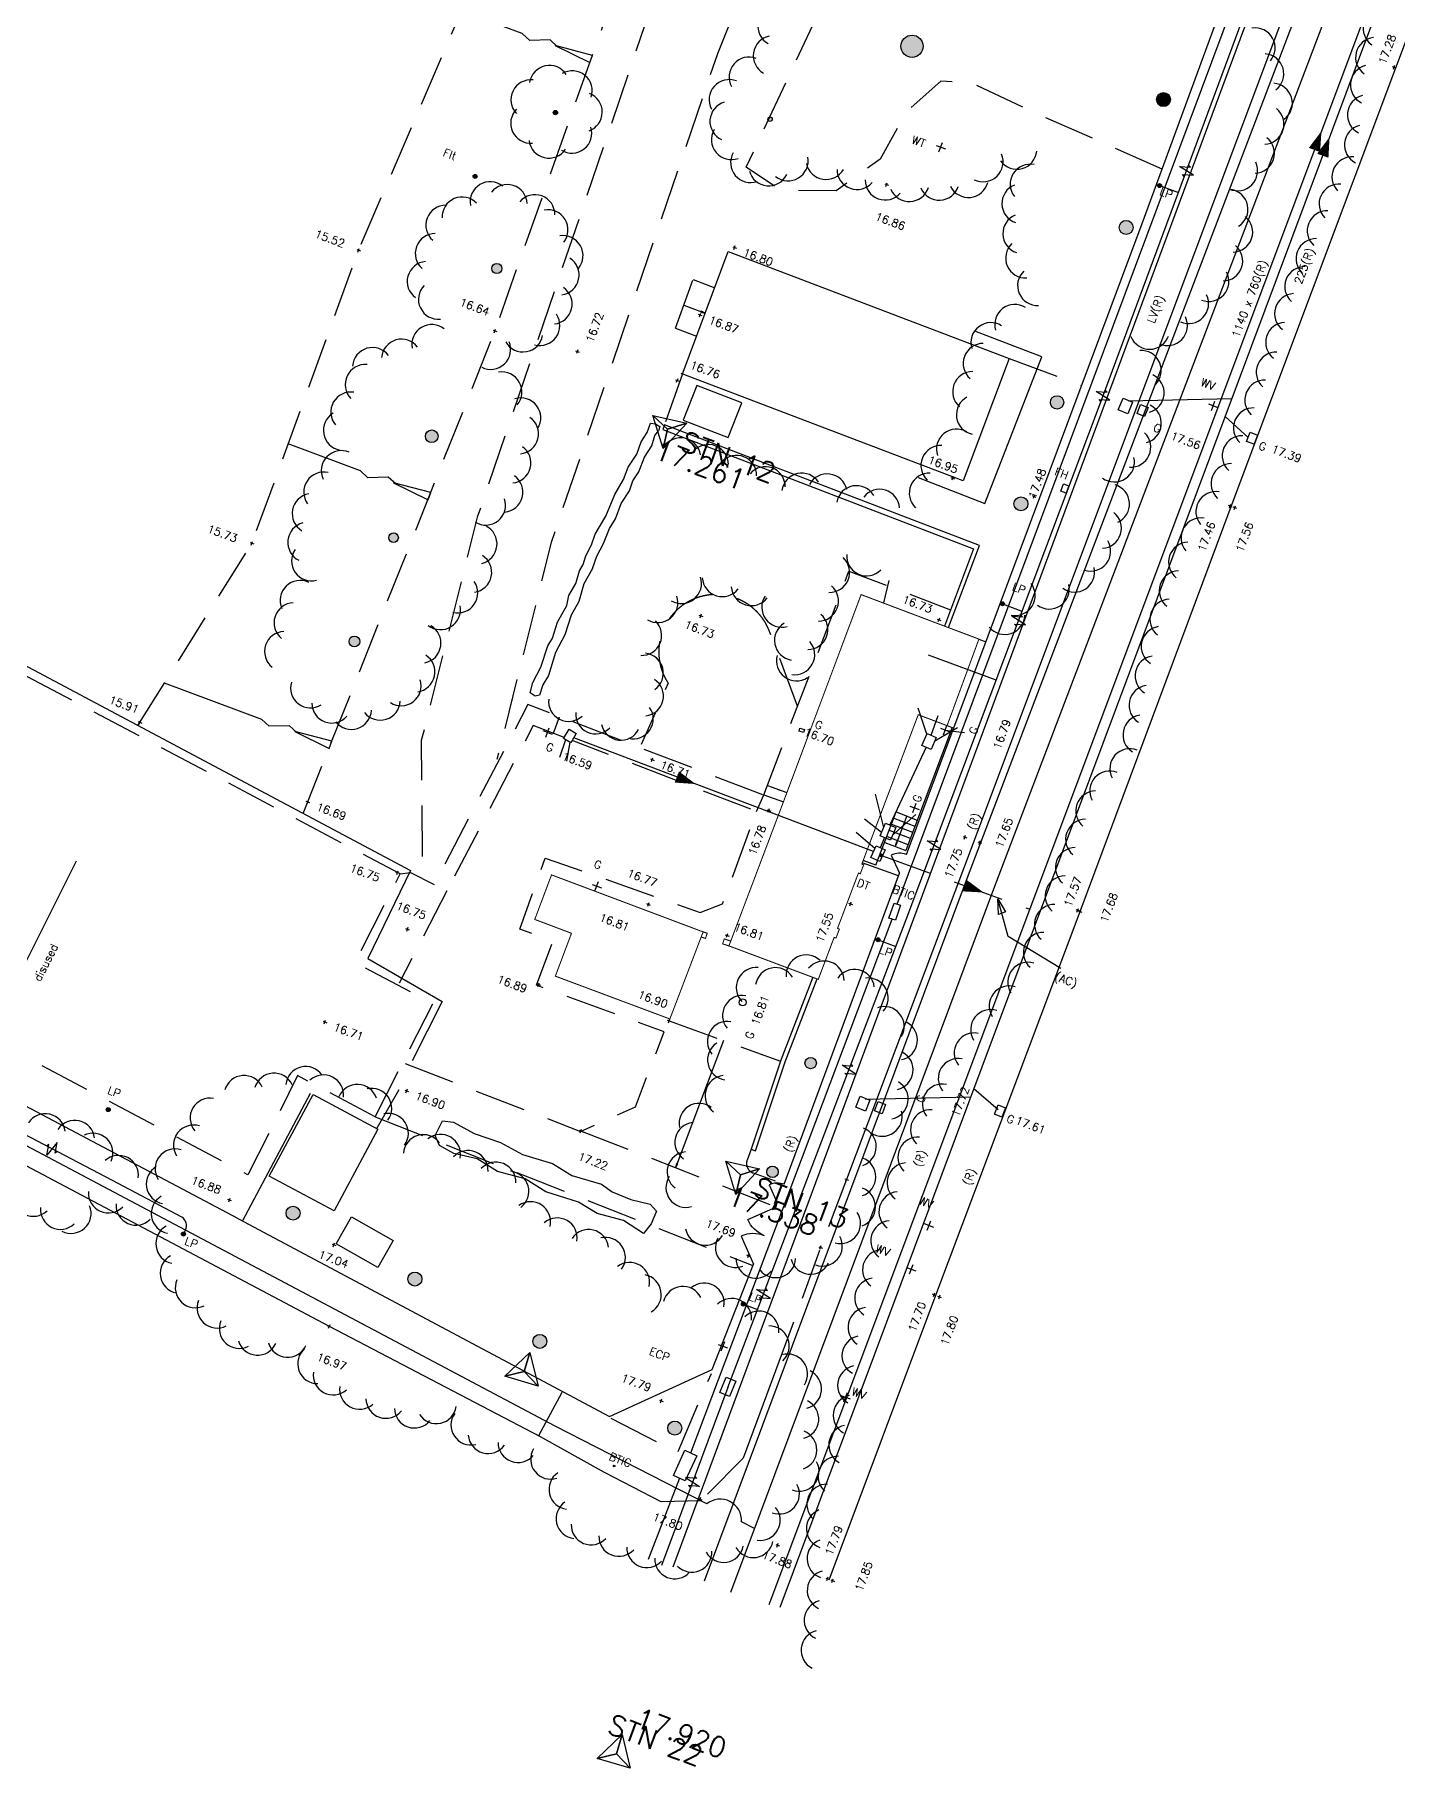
# Model space of a CAD drawing. Header units: millimetres. Extents: x 521005098 to 522149999836, y 174611071 to 175300000107.
# Drawn here: x 521419283 to 521487406, y 174611071 to 174697745 of the extents above; entities that cross this region are included whole.
import ezdxf

# ---------------------------------------------------------------- set-up
doc = ezdxf.new("R2010")
doc.units = ezdxf.units.MM
doc.header["$LTSCALE"] = 200
doc.linetypes.add('survey-A$0$DASHED', pattern=[19.05, 12.7, -6.35])
for name, color, linetype in [('0-35TEXT', 3, 'Continuous'), ('survey-A$0$BOUNDARY', 8, 'Continuous'), ('survey-A$0$BT', 8, 'Continuous'), ('survey-A$0$BUILDING', 8, 'Continuous'), ('survey-A$0$CATV', 8, 'Continuous'), ('survey-A$0$CONTROL', 8, 'Continuous'), ('survey-A$0$DETAIL', 8, 'Continuous'), ('survey-A$0$ELEC', 8, 'Continuous'), ('survey-A$0$FOUL', 8, 'Continuous'), ('survey-A$0$GAS', 8, 'Continuous'), ('survey-A$0$LEVEL', 8, 'Continuous'), ('survey-A$0$ROAD', 8, 'Continuous'), ('survey-A$0$SERVICE', 8, 'Continuous'), ('survey-A$0$STAIRS', 8, 'Continuous'), ('survey-A$0$STORM', 8, 'Continuous'), ('survey-A$0$TEXT_SERVICE', 8, 'Continuous'), ('survey-A$0$VEGETATION', 8, 'Continuous')]:
    doc.layers.add(name, color=color, linetype=linetype)
doc.styles.add('survey-A$0$ROMANS', font='Romans.shx')

# ---------------------------------------------------------------- blocks, each defined once
blk = doc.blocks.new('survey-A')
at = {"layer": 'survey-A$0$SERVICE', "linetype": 'Continuous'}
h = blk.add_hatch(color=256, dxfattribs=at)
edge = h.paths.add_edge_path()
edge.add_arc((521441303, 174690658), 100, -20.42304, 339.57696)
h = blk.add_hatch(color=256, dxfattribs=at)
edge = h.paths.add_edge_path()
edge.add_arc((521475518, 174690201), 100, -20.42304, 339.57696)
h = blk.add_hatch(color=256, dxfattribs=at)
edge = h.paths.add_edge_path()
edge.add_arc((521467666, 174669291), 100, -20.42304, 339.57696)
h = blk.add_hatch(color=256, dxfattribs=at)
edge = h.paths.add_edge_path()
edge.add_arc((521461449, 174652493), 100, -20.42304, 339.57696)
h = blk.add_hatch(color=256, dxfattribs=at)
edge = h.paths.add_edge_path()
edge.add_arc((521422959, 174644004), 100, -20.42304, 339.57696)
h = blk.add_hatch(color=256, dxfattribs=at)
edge = h.paths.add_edge_path()
edge.add_arc((521426722, 174637782), 100, -20.42304, 339.57696)
h = blk.add_hatch(color=256, dxfattribs=at)
edge = h.paths.add_edge_path()
edge.add_arc((521454714, 174634284), 100, -20.42304, 339.57696)
h = blk.add_hatch(color=256, dxfattribs=at)
edge = h.paths.add_edge_path()
edge.add_arc((521448251, 174626188), 40, -20.42304, 339.57696)
at = {"layer": 'survey-A$0$VEGETATION', "linetype": 'Continuous'}
h = blk.add_hatch(color=256, dxfattribs=at)
edge = h.paths.add_edge_path()
edge.add_arc((521457340, 174703756), 111, -20.42304, 339.57696)
edge = h.paths.add_edge_path()
edge.add_arc((521456047, 174693519), 111, -20.42304, 339.57696)
edge = h.paths.add_edge_path()
edge.add_arc((521473849, 174688109), 350, -20.42304, 339.57696)
h = blk.add_hatch(color=256, dxfattribs=at)
edge = h.paths.add_edge_path()
edge.add_arc((521463146, 174697166), 557, -20.42304, 339.57696)
h = blk.add_hatch(color=256, dxfattribs=at)
edge = h.paths.add_edge_path()
edge.add_arc((521475716, 174694501), 350, -20.42304, 339.57696)
h = blk.add_hatch(color=256, dxfattribs=at)
edge = h.paths.add_edge_path()
edge.add_arc((521445315, 174693849), 111, -20.42304, 339.57696)
h = blk.add_hatch(color=256, dxfattribs=at)
edge = h.paths.add_edge_path()
edge.add_arc((521435269, 174667409), 271, -20.42304, 339.57696)
edge = h.paths.add_edge_path()
edge.add_arc((521437225, 174672596), 239, -20.42304, 339.57696)
edge = h.paths.add_edge_path()
edge.add_arc((521439133, 174677671), 318, -20.42304, 339.57696)
edge = h.paths.add_edge_path()
edge.add_arc((521442387, 174686054), 255, -20.42304, 339.57696)
h = blk.add_hatch(color=256, dxfattribs=at)
edge = h.paths.add_edge_path()
edge.add_arc((521470395, 174679362), 334, -20.42304, 339.57696)
edge = h.paths.add_edge_path()
edge.add_arc((521468592, 174674288), 350, -20.42304, 339.57696)
h = blk.add_hatch(color=256, dxfattribs=at)
edge = h.paths.add_edge_path()
edge.add_arc((521458077, 174646331), 286, -20.42304, 339.57696)
edge = h.paths.add_edge_path()
edge.add_arc((521456168, 174640891), 286, -20.42304, 339.57696)
h = blk.add_hatch(color=256, dxfattribs=at)
edge = h.paths.add_edge_path()
edge.add_arc((521432200, 174638824), 350, -20.42304, 339.57696)
edge = h.paths.add_edge_path()
edge.add_arc((521438291, 174635533), 350, -20.42304, 339.57696)
edge = h.paths.add_edge_path()
edge.add_arc((521451282, 174628081), 350, -20.42304, 339.57696)
edge = h.paths.add_edge_path()
edge.add_arc((521444536, 174632418), 350, -20.42304, 339.57696)
at = {"layer": 'survey-A$0$BOUNDARY', "linetype": 'Continuous'}
for p, q in [((521474650, 174688309), (521482226, 174708969)), ((521462865, 174656757), (521474650, 174688309)), ((521429466, 174638549), (521387988, 174660506)), ((521456755, 174640268), (521462518, 174655819)), ((521433061, 174644807), (521429670, 174638441)), ((521437481, 174644999), (521436394, 174643082)), ((521456330, 174639121), (521456410, 174639337))]:
    blk.add_line(p, q, dxfattribs=at)
at = {"layer": 'survey-A$0$BOUNDARY', "linetype": 'Continuous', "flags": 128}
for points in [[(521463448, 174675613), (521466784, 174674298), (521469636, 174681643), (521466286, 174682924)], [(521414046, 174668744), (521438079, 174655951), (521435938, 174651564), (521439661, 174649406), (521438155, 174646436)], [(521429466, 174638549), (521448016, 174628653), (521453146, 174631003), (521455214, 174636276)]]:
    blk.add_lwpolyline(points, dxfattribs=at)
for points in [[(521462865, 174656757, 0.198912), (521462100, 174656728), (521462518, 174655819)], [(521456755, 174640268, 0.198912), (521455995, 174640239), (521456410, 174639337)], [(521455772, 174637699, -0.198912), (521454929, 174638510), (521456330, 174639121)], [(521455772, 174637699, 0.198912), (521454603, 174637676), (521455214, 174636276)]]:
    blk.add_lwpolyline(points, format="xyb", dxfattribs=at)
at = {"layer": 'survey-A$0$BT', "linetype": 'Continuous', "flags": 128}
for points in [[(521462409, 174654273), (521504176, 174766131)], [(521452087, 174626836), (521462151, 174653526)], [(521451513, 174625581), (521449951, 174621504)]]:
    blk.add_lwpolyline(points, dxfattribs=at)
at = {"layer": 'survey-A$0$BUILDING', "linetype": 'Continuous', "const_width": 50, "flags": 128}
for points in [[(521459419, 174653062), (521460465, 174655831), (521460559, 174655796), (521460728, 174656245), (521460635, 174656280), (521463455, 174663745), (521464898, 174663200), (521466489, 174667528), (521464764, 174668177), (521460599, 174669751), (521456715, 174659388), (521453991, 174652188), (521458457, 174650514), (521459250, 174652613), (521459343, 174652578), (521459513, 174653027), (521459419, 174653062)], [(521452701, 174652888), (521445122, 174655739), (521444284, 174653511), (521446120, 174652820), (521445314, 174650676), (521451039, 174648535), (521452701, 174652888)], [(521452701, 174652888), (521452904, 174652821), (521452821, 174652563), (521452603, 174652633)], [(521453991, 174652188), (521453675, 174652290), (521453756, 174652537), (521454082, 174652428)]]:
    blk.add_lwpolyline(points, dxfattribs=at)
at = {"layer": 'survey-A$0$CATV', "linetype": 'Continuous', "flags": 128}
blk.add_lwpolyline([(521492829, 174733329), (521451183, 174621134)], dxfattribs=at)
at = {"layer": 'survey-A$0$CONTROL', "linetype": 'Continuous'}
for p, q in [((521450194, 174678706), (521450927, 174678026)), ((521450705, 174677051), (521450194, 174678706)), ((521450194, 174678706), (521451883, 174678321)), ((521450927, 174678026), (521450194, 174678706)), ((521451883, 174678321), (521450705, 174677051)), ((521450927, 174678026), (521450705, 174677051)), ((521450705, 174677051), (521450927, 174678026)), ((521451883, 174678321), (521450927, 174678026)), ((521450927, 174678026), (521451883, 174678321)), ((521453833, 174641420), (521455522, 174641035)), ((521453833, 174641420), (521454566, 174640740)), ((521454344, 174639765), (521453833, 174641420)), ((521454566, 174640740), (521453833, 174641420)), ((521455522, 174641035), (521454344, 174639765)), ((521454566, 174640740), (521454344, 174639765)), ((521454344, 174639765), (521454566, 174640740)), ((521455522, 174641035), (521454566, 174640740)), ((521454566, 174640740), (521455522, 174641035)), ((521442785, 174630673), (521444040, 174631866)), ((521443757, 174630907), (521444040, 174631866)), ((521444040, 174631866), (521443757, 174630907)), ((521444040, 174631866), (521444446, 174630183)), ((521442785, 174630673), (521443757, 174630907)), ((521443757, 174630907), (521442785, 174630673)), ((521444446, 174630183), (521443757, 174630907)), ((521443757, 174630907), (521444446, 174630183)), ((521444446, 174630183), (521442785, 174630673)), ((521447398, 174611561), (521448653, 174612754)), ((521448370, 174611795), (521448653, 174612754)), ((521448653, 174612754), (521448370, 174611795)), ((521448653, 174612754), (521449060, 174611071)), ((521447398, 174611561), (521448370, 174611795)), ((521448370, 174611795), (521447398, 174611561)), ((521449060, 174611071), (521448370, 174611795)), ((521448370, 174611795), (521449060, 174611071)), ((521449060, 174611071), (521447398, 174611561))]:
    blk.add_line(p, q, dxfattribs=at)
at = {"layer": 'survey-A$0$DETAIL', "linetype": 'survey-A$0$DASHED'}
for p, q in [((521451317, 174683076), (521452195, 174685499)), ((521467997, 174681562), (521471624, 174680207)), ((521451669, 174680785), (521450775, 174678242)), ((521445213, 174662821), (521445529, 174663642)), ((521455371, 174658912), (521455741, 174659738)), ((521451004, 174648442), (521456576, 174646421)), ((521436303, 174643642), (521455189, 174636212)), ((521456054, 174639247), (521446593, 174642933)), ((521445642, 174629852), (521444475, 174627690))]:
    blk.add_line(p, q, dxfattribs=at)
at = {"layer": 'survey-A$0$DETAIL', "linetype": 'Continuous'}
for p, q in [((521452195, 174685499), (521453278, 174685094)), ((521451317, 174683076), (521452377, 174682680)), ((521466489, 174667528), (521466839, 174667397)), ((521455741, 174659738), (521456715, 174659388)), ((521455923, 174660215), (521456889, 174659853)), ((521461343, 174656225), (521462359, 174658883)), ((521462473, 174655698), (521460660, 174656339)), ((521461343, 174656225), (521460700, 174656452))]:
    blk.add_line(p, q, dxfattribs=at)
at = {"layer": 'survey-A$0$DETAIL', "linetype": 'survey-A$0$DASHED', "flags": 128}
for points in [[(521424446, 174663208), (521430145, 174672316), (521435476, 174686966), (521443549, 174705729), (521451829, 174726762), (521460689, 174748797), (521438147, 174761067), (521433951, 174762681), (521424158, 174768060), (521423467, 174772557)], [(521474824, 174747189), (521463779, 174722594), (521453413, 174696781), (521445106, 174672362), (521442396, 174661510)], [(521475646, 174691023), (521469656, 174693676), (521466080, 174695347), (521464579, 174695414), (521462892, 174693926), (521461550, 174691529), (521459349, 174689943), (521456561, 174689960), (521454859, 174691120), (521460317, 174702775), (521465811, 174723126), (521472597, 174738824), (521473348, 174741183), (521474209, 174744546), (521474824, 174747189)], [(521432704, 174658812), (521442293, 174682932), (521449667, 174703779), (521457160, 174725048), (521464718, 174744672)], [(521460160, 174724047), (521449794, 174698234), (521441413, 174673618), (521438612, 174662455), (521438670, 174655554)], [(521455741, 174659738), (521459989, 174670931), (521465073, 174668995)], [(521436303, 174643642), (521439188, 174649305), (521435304, 174651350), (521437549, 174655791), (521409991, 174670370)], [(521455687, 174659734), (521443936, 174664255), (521439262, 174655255)], [(521445755, 174662612), (521444204, 174663209), (521439893, 174654936)], [(521437808, 174646303), (521446572, 174642911), (521449316, 174644144), (521450752, 174647895), (521444373, 174650219), (521445194, 174652402), (521443535, 174653032), (521444807, 174656578), (521452557, 174653861), (521453675, 174654291), (521455371, 174658912), (521446152, 174662459)], [(521436303, 174643642), (521432429, 174645701), (521429948, 174640737), (521402307, 174655406)], [(521437549, 174655791), (521438078, 174655852), (521439262, 174655255)], [(521439893, 174654936), (521437513, 174650333)], [(521448082, 174628569), (521451435, 174626861), (521453112, 174630817)]]:
    blk.add_lwpolyline(points, dxfattribs=at)
at = {"layer": 'survey-A$0$DETAIL', "flags": 128}
for points in [[(521445449, 174697129), (521445420, 174697140), (521445046, 174697483), (521444032, 174697453), (521443659, 174697796), (521440621, 174698926)], [(521451734, 174684225), (521452803, 174683822)], [(521452590, 174683881), (521452595, 174683870)], [(521452595, 174683894), (521452607, 174683867)], [(521452600, 174683907), (521452620, 174683864)], [(521452605, 174683921), (521452632, 174683862)], [(521452614, 174683925), (521452644, 174683859)], [(521452629, 174683917), (521452656, 174683856)], [(521452643, 174683909), (521452669, 174683853)], [(521452658, 174683901), (521452681, 174683850)], [(521452672, 174683893), (521452693, 174683848)], [(521452687, 174683885), (521452705, 174683845)], [(521452701, 174683877), (521452718, 174683842)], [(521452716, 174683870), (521452730, 174683839)], [(521452731, 174683862), (521452742, 174683836)], [(521452745, 174683854), (521452754, 174683834)], [(521452760, 174683846), (521452767, 174683831)], [(521452774, 174683838), (521452779, 174683828)], [(521437363, 174675271), (521437334, 174675282), (521436960, 174675625), (521435947, 174675594), (521435573, 174675937), (521431953, 174677285)], [(521432422, 174662842), (521432393, 174662853), (521432019, 174663196), (521431006, 174663166), (521430632, 174663508), (521425767, 174665319)], [(521453722, 174647456), (521451324, 174641090)], [(521451363, 174641163), (521451338, 174641151)], [(521451371, 174641177), (521451341, 174641163)], [(521451379, 174641192), (521451343, 174641176)], [(521451387, 174641206), (521451346, 174641188)], [(521451395, 174641221), (521451349, 174641200)], [(521451403, 174641235), (521451352, 174641212)], [(521451410, 174641250), (521451355, 174641225)], [(521451418, 174641264), (521451357, 174641237)], [(521451426, 174641279), (521451360, 174641249)], [(521451422, 174641288), (521451363, 174641261)], [(521451409, 174641293), (521451366, 174641274)], [(521451396, 174641298), (521451369, 174641286)], [(521451382, 174641303), (521451371, 174641298)], [(521451340, 174641119), (521451329, 174641114)], [(521451347, 174641134), (521451332, 174641127)], [(521451355, 174641148), (521451335, 174641139)]]:
    blk.add_lwpolyline(points, dxfattribs=at)
for points in [[(521445310, 174697197), (521447033, 174696352), (521447167, 174696710)], [(521452803, 174683822), (521452608, 174683928), (521452587, 174683872)], [(521437224, 174675339), (521438948, 174674494), (521439081, 174674852)], [(521432284, 174662910), (521434007, 174662065), (521434140, 174662423)], [(521451324, 174641090), (521451429, 174641285), (521451373, 174641306)]]:
    blk.add_lwpolyline(points, close=True, dxfattribs=at)
at = {"layer": 'survey-A$0$DETAIL', "linetype": 'Continuous', "flags": 128}
for points in [[(521451649, 174680731), (521453958, 174686913), (521467997, 174681562), (521465708, 174675433), (521451611, 174680807)], [(521464970, 174668100), (521466518, 174672200), (521450775, 174678242), (521450681, 174678000), (521466221, 174672035), (521464764, 174668177)], [(521464898, 174663200), (521465151, 174663105), (521462830, 174656957)], [(521458181, 174650617), (521456591, 174646472), (521455095, 174642023), (521455313, 174641950), (521456809, 174646399), (521458396, 174650536)]]:
    blk.add_lwpolyline(points, dxfattribs=at)
for points in [[(521452381, 174680213), (521451707, 174678478), (521453956, 174677604), (521454630, 174679340)], [(521431013, 174640680), (521433203, 174644759), (521436446, 174643018), (521434256, 174638939)], [(521435118, 174638640), (521437206, 174637456), (521436447, 174636117), (521434359, 174637300)]]:
    blk.add_lwpolyline(points, close=True, dxfattribs=at)
at = {"layer": 'survey-A$0$DETAIL', "linetype": 'survey-A$0$DASHED', "flags": 128}
for points in [[(521457427, 174664178), (521456022, 174667904, 1.117348), (521450956, 174665318), (521449605, 174662255)], [(521455095, 174642023), (521454898, 174641478, 0.413887), (521455197, 174640838), (521456603, 174640328)]]:
    blk.add_lwpolyline(points, format="xyb", dxfattribs=at)
at = {"layer": 'survey-A$0$ELEC'}
for p, q in [((521477208, 174690718), (521476519, 174691155)), ((521476519, 174691155), (521477062, 174691117)), ((521476665, 174690756), (521477208, 174690718)), ((521476756, 174690657), (521476665, 174690756)), ((521477062, 174691117), (521476972, 174691217)), ((521473038, 174679464), (521472351, 174679905)), ((521472351, 174679905), (521472894, 174679864)), ((521472495, 174679505), (521473038, 174679464)), ((521472585, 174679405), (521472495, 174679505)), ((521472894, 174679864), (521472804, 174679964)), ((521468813, 174668232), (521468126, 174668673)), ((521468126, 174668673), (521468669, 174668632)), ((521468270, 174668273), (521468813, 174668232)), ((521468360, 174668173), (521468270, 174668273)), ((521468669, 174668632), (521468579, 174668732)), ((521464587, 174657001), (521463901, 174657442)), ((521463901, 174657442), (521464443, 174657401)), ((521464045, 174657041), (521464587, 174657001)), ((521464135, 174656942), (521464045, 174657041)), ((521464443, 174657401), (521464354, 174657501)), ((521460332, 174645779), (521459647, 174646223)), ((521459647, 174646223), (521460189, 174646180)), ((521459789, 174645822), (521460332, 174645779)), ((521459879, 174645722), (521459789, 174645822)), ((521460189, 174646180), (521460100, 174646280)), ((521419996, 174642265), (521419886, 174642188)), ((521420411, 174642359), (521419889, 174641731)), ((521419889, 174641731), (521419996, 174642265)), ((521420304, 174641825), (521420411, 174642359)), ((521420414, 174641902), (521420304, 174641825)), ((521456062, 174634564), (521455377, 174635008)), ((521455377, 174635008), (521455920, 174634965)), ((521455520, 174634607), (521456062, 174634564)), ((521455609, 174634507), (521455520, 174634607)), ((521455920, 174634965), (521455830, 174635065)), ((521451828, 174625605), (521452516, 174625166)), ((521452371, 174625566), (521451828, 174625605)), ((521452280, 174625665), (521452371, 174625566)), ((521451973, 174625205), (521452063, 174625106)), ((521452516, 174625166), (521451973, 174625205))]:
    blk.add_line(p, q, dxfattribs=at)
at = {"layer": 'survey-A$0$ELEC', "linetype": 'Continuous', "flags": 128}
for points in [[(521453938, 174630117), (521462845, 174653514), (521472660, 174679604), (521492455, 174733024), (521508326, 174775119), (521529431, 174832060), (521564628, 174926839)], [(521475518, 174690201), (521476458, 174689852)], [(521467666, 174669291), (521468642, 174668923)], [(521467344, 174665472), (521463969, 174666728)], [(521461449, 174652493), (521462329, 174652158)], [(521454714, 174634284), (521455422, 174634014)], [(521453938, 174630117), (521450623, 174621213)]]:
    blk.add_lwpolyline(points, dxfattribs=at)
for points in [[(521426722, 174637782), (521426818, 174637981, 0.370122), (521426645, 174638628), (521423167, 174640458), (521389278, 174658232, 0.240361), (521388863, 174658237), (521388572, 174657946)], [(521421358, 174656423), (521415830, 174645398, -0.63308), (521414917, 174643577), (521412069, 174637896)]]:
    blk.add_lwpolyline(points, format="xyb", dxfattribs=at)
at = {"layer": 'survey-A$0$FOUL', "linetype": 'Continuous', "flags": 128}
for points in [[(521456001, 174619261), (521503177, 174745085), (521547339, 174864293)], [(521463886, 174662775), (521463444, 174664077)], [(521464100, 174662720), (521464444, 174663705)], [(521464288, 174662444), (521465413, 174663106)], [(521445829, 174662493), (521445513, 174661614)], [(521446030, 174662375), (521445867, 174661429)], [(521461219, 174656905), (521446231, 174662593)], [(521463851, 174662119), (521462036, 174658237)], [(521461728, 174658114), (521461314, 174659777)], [(521461620, 174657861), (521460768, 174658526)], [(521462167, 174657716), (521463343, 174658757)], [(521461292, 174657064), (521460360, 174657858)], [(521461771, 174657600), (521461558, 174657097)], [(521470589, 174651054), (521467948, 174652662), (521467434, 174654545), (521467816, 174653888), (521467473, 174653758), (521467434, 174654545)]]:
    blk.add_lwpolyline(points, dxfattribs=at)
at = {"layer": 'survey-A$0$FOUL', "flags": 128}
for points in [[(521483614, 174692918, 0, 600, 0), (521483263, 174691982, 600, 600, 0)], [(521452324, 174660281, 0, 600, 0), (521451389, 174660635, 600, 600, 0)], [(521466727, 174654857, 0, 600, 0), (521465786, 174655197, 600, 600, 0)]]:
    blk.add_lwpolyline(points, format="xyseb", dxfattribs=at)
at = {"layer": 'survey-A$0$FOUL', "linetype": 'Continuous', "const_width": 100, "flags": 128}
blk.add_lwpolyline([(521461563, 174656728, 1), (521461656, 174656693, 1)], format="xyb", close=True, dxfattribs=at)
at = {"layer": 'survey-A$0$FOUL', "linetype": 'survey-A$0$DASHED', "flags": 128}
blk.add_lwpolyline([(521461669, 174656686), (521469034, 174654023)], dxfattribs=at)
at = {"layer": 'survey-A$0$GAS', "linetype": 'Continuous', "flags": 128}
for points in [[(521452776, 174620443), (521465925, 174655615), (521487845, 174713206), (521515171, 174786610), (521539921, 174853279), (521583152, 174969608), (521602539, 175021131)], [(521454085, 174619874), (521467234, 174655046), (521489153, 174712637), (521516479, 174786041), (521541230, 174852709), (521584460, 174969039), (521603847, 175020561)]]:
    blk.add_lwpolyline(points, dxfattribs=at)
blk.add_lwpolyline([(521455277, 174623064), (521454619, 174623401, 0.652589), (521452883, 174624289), (521445296, 174628169), (521354648, 174676236)], format="xyb", dxfattribs=at)
at = {"layer": 'survey-A$0$LEVEL', "flags": 128}
for points in [[(521487149, 174696156), (521487337, 174696087)], [(521487208, 174696028), (521487278, 174696215)], [(521461780, 174690287), (521461968, 174690217)], [(521461839, 174690158), (521461909, 174690346)], [(521454181, 174687141), (521454368, 174687071)], [(521454240, 174687012), (521454310, 174687200)], [(521435382, 174687001), (521435569, 174686931)], [(521435441, 174686873), (521435510, 174687060)], [(521452456, 174683768), (521452644, 174683698)], [(521452515, 174683640), (521452585, 174683827)], [(521442199, 174682967), (521442387, 174682897)], [(521442258, 174682839), (521442328, 174683026)], [(521446320, 174681942), (521446507, 174681873)], [(521446379, 174681814), (521446449, 174682001)], [(521451317, 174680493), (521451505, 174680423)], [(521451376, 174680364), (521451446, 174680551)], [(521465086, 174675610), (521465274, 174675540)], [(521465145, 174675481), (521465215, 174675669)], [(521469152, 174674698), (521469339, 174674628)], [(521469210, 174674569), (521469280, 174674757)], [(521478951, 174674222), (521479138, 174674152)], [(521479009, 174674093), (521479079, 174674280)], [(521479185, 174674134), (521479372, 174674065)], [(521479244, 174674006), (521479314, 174674193)], [(521430110, 174672223), (521430180, 174672410)], [(521430051, 174672351), (521430238, 174672282)], [(521452492, 174668723), (521452679, 174668653)], [(521452551, 174668595), (521452620, 174668782)], [(521464400, 174668527), (521464588, 174668457)], [(521464459, 174668399), (521464529, 174668586)], [(521424453, 174663402), (521424640, 174663332)], [(521424511, 174663274), (521424581, 174663461)], [(521450065, 174661534), (521450253, 174661465)], [(521450124, 174661406), (521450194, 174661593)], [(521432842, 174659427), (521433029, 174659358)], [(521432901, 174659299), (521432970, 174659486)], [(521456410, 174660032), (521456598, 174659962)], [(521455894, 174658994), (521456081, 174658925)], [(521455953, 174658866), (521456023, 174659053)], [(521465696, 174657661), (521465884, 174657591)], [(521465755, 174657532), (521465825, 174657719)], [(521466438, 174657391), (521466626, 174657321)], [(521466497, 174657263), (521466567, 174657450)], [(521437386, 174655760), (521437456, 174655948)], [(521437327, 174655889), (521437515, 174655819)], [(521449870, 174654300), (521450058, 174654230)], [(521449929, 174654171), (521449999, 174654359)], [(521459974, 174654327), (521460162, 174654257)], [(521460033, 174654198), (521460103, 174654385)], [(521471333, 174654005), (521471521, 174653935)], [(521471392, 174653876), (521471462, 174654064)], [(521471450, 174653939), (521471638, 174653869)], [(521471509, 174653810), (521471579, 174653998)], [(521437823, 174653060), (521438011, 174652990)], [(521437882, 174652931), (521437952, 174653119)], [(521453808, 174652746), (521453996, 174652676)], [(521453867, 174652617), (521453937, 174652805)], [(521444382, 174650290), (521444569, 174650220)], [(521444440, 174650162), (521444510, 174650349)], [(521433702, 174648417), (521433889, 174648348)], [(521433761, 174648289), (521433830, 174648476)], [(521450910, 174648477), (521451097, 174648407)], [(521450969, 174648348), (521451038, 174648536)], [(521437787, 174644977), (521437974, 174644907)], [(521437845, 174644848), (521437915, 174645036)], [(521446500, 174642968), (521446687, 174642898)], [(521446558, 174642839), (521446628, 174643026)], [(521459782, 174640546), (521459970, 174640476)], [(521459841, 174640418), (521459911, 174640605)], [(521428924, 174639522), (521429112, 174639452)], [(521428983, 174639393), (521429053, 174639580)], [(521434151, 174637276), (521434339, 174637206)], [(521434210, 174637148), (521434280, 174637335)], [(521458479, 174637147), (521458666, 174637077)], [(521458537, 174637018), (521458607, 174637206)], [(521454871, 174636738), (521455058, 174636668)], [(521454930, 174636609), (521455000, 174636797)], [(521464151, 174634786), (521464339, 174634716)], [(521464210, 174634657), (521464280, 174634845)], [(521464420, 174634680), (521464607, 174634610)], [(521464479, 174634551), (521464548, 174634738)], [(521433922, 174633199), (521434109, 174633129)], [(521433980, 174633070), (521434050, 174633258)], [(521450516, 174629478), (521450703, 174629409)], [(521450574, 174629350), (521450644, 174629537)], [(521452457, 174624565), (521452644, 174624495)], [(521452516, 174624436), (521452586, 174624624)], [(521456331, 174622264), (521456518, 174622194)], [(521456390, 174622135), (521456460, 174622323)], [(521458829, 174620583), (521459017, 174620513)], [(521458888, 174620454), (521458958, 174620642)], [(521459078, 174620487), (521459265, 174620417)], [(521459136, 174620358), (521459206, 174620546)]]:
    blk.add_lwpolyline(points, dxfattribs=at)
at = {"layer": 'survey-A$0$ROAD', "linetype": 'Continuous'}
blk.add_line((521457152, 174633199), (521454707, 174626569), dxfattribs=at)
at = {"layer": 'survey-A$0$ROAD', "linetype": 'survey-A$0$DASHED'}
for p, q in [((521454707, 174626569), (521452590, 174624449)), ((521452590, 174624449), (521450604, 174624396))]:
    blk.add_line(p, q, dxfattribs=at)
at = {"layer": 'survey-A$0$ROAD', "linetype": 'Continuous', "flags": 128}
for points in [[(521458998, 174620502), (521464340, 174634734), (521471544, 174653904), (521479106, 174674151), (521487335, 174696089), (521494653, 174715604), (521501833, 174734832), (521509255, 174754796), (521518545, 174779629), (521526408, 174800872), (521534508, 174822705), (521542914, 174845337), (521550827, 174866666), (521557707, 174885238), (521566401, 174908601), (521582455, 174951875), (521598951, 174996298), (521607513, 175019357)], [(521491260, 174724135), (521489195, 174718593), (521481640, 174698490), (521473960, 174678035), (521466259, 174657451), (521459876, 174640511)], [(521450604, 174624396), (521447771, 174625865), (521444566, 174627643), (521434015, 174633164), (521414055, 174643726)]]:
    blk.add_lwpolyline(points, dxfattribs=at)
at = {"layer": 'survey-A$0$ROAD', "linetype": 'survey-A$0$DASHED', "flags": 128}
blk.add_lwpolyline([(521459876, 174640511), (521458572, 174637112), (521457152, 174633199)], dxfattribs=at)
at = {"layer": 'survey-A$0$SERVICE'}
for p, q in [((521464492, 174691889), (521464666, 174692358)), ((521464344, 174692211), (521464813, 174692037)), ((521478115, 174678960), (521478290, 174679429)), ((521477968, 174679282), (521478437, 174679107)), ((521444687, 174662951), (521445156, 174662777)), ((521444835, 174662629), (521445009, 174663098)), ((521464566, 174663068), (521465034, 174662894)), ((521464713, 174662747), (521464887, 174663215)), ((521463030, 174659180), (521463499, 174659006)), ((521463178, 174658859), (521463352, 174659327)), ((521447146, 174655259), (521447614, 174655084)), ((521447293, 174654937), (521447467, 174655406)), ((521463756, 174638304), (521464224, 174638129)), ((521463903, 174637982), (521464077, 174638451)), ((521462874, 174636110), (521463343, 174635935)), ((521463021, 174635788), (521463196, 174636257)), ((521453457, 174632267), (521453926, 174632092)), ((521453604, 174631945), (521453779, 174632414)), ((521459591, 174629715), (521460059, 174629541)), ((521459738, 174629394), (521459912, 174629862))]:
    blk.add_line(p, q, dxfattribs=at)
at = {"layer": 'survey-A$0$SERVICE', "linetype": 'Continuous', "flags": 128}
for points in [[(521473692, 174679570), (521474172, 174679370), (521473930, 174678788), (521473450, 174678988)], [(521474764, 174678656), (521474392, 174678803), (521474572, 174679259), (521474944, 174679112)], [(521480243, 174677268), (521479870, 174677414), (521480050, 174677870), (521480422, 174677724)], [(521470720, 174675282), (521470981, 174675182), (521470845, 174674827), (521470583, 174674928)], [(521445722, 174662556), (521445996, 174663021), (521446358, 174662808), (521446084, 174662343)], [(521457725, 174662860), (521457495, 174662927), (521457537, 174663071), (521457767, 174663004)], [(521463642, 174662210), (521463900, 174662806), (521464359, 174662608), (521464100, 174662011)], [(521461549, 174657695), (521461821, 174658329), (521462336, 174658108), (521462063, 174657474)], [(521461084, 174656611), (521461351, 174657193), (521461805, 174656984), (521461539, 174656402)], [(521461991, 174653582), (521462248, 174654328), (521462569, 174654218), (521462312, 174653471)], [(521460545, 174644671), (521461029, 174644479), (521460812, 174643931), (521460328, 174644122)], [(521461646, 174643799), (521461274, 174643945), (521461453, 174644401), (521461826, 174644255)], [(521467640, 174643631), (521467267, 174643778), (521467447, 174644234), (521467819, 174644087)], [(521453540, 174629862), (521453847, 174630623), (521454329, 174630428), (521454022, 174629668)], [(521451218, 174625716), (521451792, 174626971), (521452383, 174626701), (521451809, 174625446)]]:
    blk.add_lwpolyline(points, close=True, dxfattribs=at)
at = {"layer": 'survey-A$0$SERVICE', "linetype": 'Continuous'}
for centre, radius in [((521441303, 174690658), 100), ((521475518, 174690201), 100), ((521467666, 174669291), 100), ((521461449, 174652493), 100), ((521454674, 174649366), 175), ((521422959, 174644004), 100), ((521426722, 174637782), 100), ((521454714, 174634284), 100), ((521448251, 174626188), 40)]:
    blk.add_circle(centre, radius, dxfattribs=at)
at = {"layer": 'survey-A$0$STAIRS', "linetype": 'Continuous'}
for p, q in [((521462243, 174658578), (521463290, 174658178)), ((521462359, 174658883), (521463406, 174658482)), ((521461894, 174657665), (521462940, 174657264)), ((521462010, 174657969), (521463057, 174657569)), ((521462126, 174658274), (521463173, 174657873)), ((521461777, 174657360), (521462830, 174656957))]:
    blk.add_line(p, q, dxfattribs=at)
at = {"layer": 'survey-A$0$STAIRS', "flags": 128}
for points in [[(521462878, 174658684), (521462304, 174657159)], [(521462320, 174657188), (521462309, 174657183)], [(521462327, 174657202), (521462312, 174657195)], [(521462335, 174657217), (521462315, 174657208)], [(521462343, 174657231), (521462318, 174657220)], [(521462351, 174657246), (521462321, 174657232)], [(521462359, 174657261), (521462323, 174657244)], [(521462367, 174657275), (521462326, 174657257)], [(521462375, 174657290), (521462329, 174657269)], [(521462383, 174657304), (521462332, 174657281)], [(521462390, 174657319), (521462335, 174657293)], [(521462398, 174657333), (521462337, 174657306)], [(521462406, 174657348), (521462340, 174657318)], [(521462402, 174657357), (521462343, 174657330)], [(521462389, 174657362), (521462346, 174657342)], [(521462376, 174657367), (521462349, 174657355)], [(521462362, 174657372), (521462351, 174657367)]]:
    blk.add_lwpolyline(points, dxfattribs=at)
blk.add_lwpolyline([(521462304, 174657159), (521462409, 174657354), (521462353, 174657375)], close=True, dxfattribs=at)
at = {"layer": 'survey-A$0$STORM', "linetype": 'Continuous', "flags": 128}
for points in [[(521509746, 174761458), (521456540, 174619114)], [(521473946, 174679439), (521479135, 174679563)], [(521479947, 174677609), (521478798, 174678663)], [(521460797, 174644523), (521466084, 174644650)], [(521467447, 174643995), (521466229, 174645037)]]:
    blk.add_lwpolyline(points, dxfattribs=at)
at = {"layer": 'survey-A$0$STORM', "flags": 128}
blk.add_lwpolyline([(521484020, 174692633, 0, 600, 0), (521483680, 174691693, 600, 600, 0)], format="xyseb", dxfattribs=at)
at = {"layer": 'survey-A$0$TEXT_SERVICE', "linetype": 'Continuous'}
blk.add_line((521464800, 174662981), (521465767, 174662856), dxfattribs=at)
at = {"layer": 'survey-A$0$VEGETATION', "linetype": 'Continuous'}
blk.add_line((521461987, 174670461), (521461714, 174669332), dxfattribs=at)
at = {"layer": 'survey-A$0$VEGETATION', "linetype": 'Continuous', "flags": 128}
for points in [[(521447163, 174671049), (521446744, 174670286), (521446494, 174669399), (521446108, 174668716), (521445790, 174667745), (521445323, 174666865), (521444975, 174665714), (521444680, 174665235), (521444527, 174664728), (521444300, 174664667), (521444052, 174664847), (521444194, 174665365), (521444587, 174666126), (521444934, 174667196), (521445175, 174667567), (521445429, 174668369), (521445882, 174669210), (521445994, 174669709), (521446332, 174670300), (521446525, 174670938), (521446706, 174671257), (521446831, 174671694), (521447124, 174672245), (521447299, 174672780), (521447835, 174673680), (521448293, 174674760), (521448728, 174675502), (521448960, 174676126), (521449381, 174676767), (521449603, 174677381), (521449896, 174677863), (521450074, 174678324), (521450321, 174678295), (521450540, 174678157), (521450476, 174677936)], [(521447163, 174671049), (521447390, 174671675), (521447719, 174672306), (521448017, 174673056), (521448314, 174673533), (521448600, 174674300), (521449013, 174674938), (521449185, 174675433), (521449486, 174675885), (521449773, 174676621), (521450143, 174677193), (521450291, 174677709), (521450476, 174677936)], [(521449083, 174639512), (521450060, 174639281), (521450378, 174638930), (521450104, 174638285), (521449714, 174637817), (521448722, 174638452), (521447396, 174638813), (521446475, 174639371), (521444844, 174639896), (521443808, 174640547), (521442418, 174640915), (521441406, 174641541), (521440244, 174641808), (521439514, 174642212), (521439300, 174642707), (521439675, 174643446), (521440214, 174643378), (521441262, 174642805), (521442576, 174642366), (521443678, 174641757), (521445168, 174641301), (521446142, 174640707), (521447623, 174640271), (521448161, 174639888), (521449083, 174639512)]]:
    blk.add_lwpolyline(points, dxfattribs=at)
at = {"layer": 'survey-A$0$VEGETATION', "linetype": 'Continuous'}
for centre, radius in [((521463146, 174697166), 557), ((521475716, 174694501), 350), ((521445315, 174693849), 111), ((521456047, 174693519), 111), ((521473849, 174688109), 350), ((521442387, 174686054), 255), ((521470395, 174679362), 334), ((521439133, 174677671), 318), ((521468592, 174674288), 350), ((521437225, 174672596), 239), ((521435269, 174667409), 271), ((521458077, 174646331), 286), ((521456168, 174640891), 286), ((521432200, 174638824), 350), ((521438291, 174635533), 350), ((521444536, 174632418), 350), ((521451282, 174628081), 350)]:
    blk.add_circle(centre, radius, dxfattribs=at)
for centre, start, end in [((521456439, 174698173), 101.58157, 240.8533), ((521486695, 174698063), 95.87746, 235.14919), ((521456210, 174696690), 101.58157, 240.8533), ((521480298, 174697081), 319.9713, 99.24303), ((521486319, 174696607), 95.87746, 235.14919), ((521480731, 174695786), 306.59185, 85.86358), ((521445019, 174695209), 32.62577, 171.8975), ((521446160, 174694936), 341.1972, 120.46893), ((521454996, 174695625), 69.00503, 208.27676), ((521486062, 174695234), 104.64696, 243.91869), ((521444093, 174694487), 84.05434, 223.32607), ((521454004, 174694499), 69.00503, 208.27676), ((521481158, 174694318), 306.59185, 85.86358), ((521446658, 174693874), 289.76863, 69.04036), ((521454041, 174693409), 106.26432, 245.53605), ((521480740, 174693266), 272.06347, 51.3352), ((521485912, 174693738), 104.64696, 243.91869), ((521444081, 174693314), 135.48291, 274.75464), ((521485762, 174692241), 104.64696, 243.91869), ((521444991, 174692572), 186.91148, 326.18321), ((521446138, 174692822), 238.34006, 17.61179), ((521454114, 174692500), 150.21115, 289.48288), ((521480260, 174691814), 272.06347, 51.3352), ((521455075, 174691348), 150.21115, 289.48288), ((521456952, 174691439), 231.26439, 10.53612), ((521466698, 174691388), 243.36215, 22.63388), ((521468385, 174692016), 215.67854, 354.95027), ((521485140, 174690637), 84.92494, 224.19667), ((521455980, 174691185), 194.86389, 334.13562), ((521458846, 174691502), 191.24435, 330.51608), ((521460396, 174691002), 179.9411, 319.21283), ((521469052, 174690267), 78.30058, 217.57231), ((521479420, 174690940), 245.89455, 25.16629), ((521442054, 174689390), 50.93315, 190.20488), ((521442905, 174689253), 2.80176, 142.07349), ((521444292, 174688743), 359.9411, 139.21283), ((521461802, 174690479), 179.9411, 319.21283), ((521463009, 174690405), 202.81922, 342.09095), ((521464508, 174690470), 202.81922, 342.09095), ((521465959, 174690607), 206.49225, 345.76398), ((521468638, 174689299), 112.15672, 251.42845), ((521478940, 174689014), 301.96209, 81.23382), ((521484494, 174689279), 84.92494, 224.19667), ((521439838, 174688221), 89.9411, 229.21283), ((521440650, 174688628), 43.37563, 182.64736), ((521444947, 174687988), 321.66785, 100.93958), ((521483903, 174687942), 88.45233, 227.72406), ((521468685, 174687799), 112.15672, 251.42845), ((521479175, 174687877), 271.41081, 50.68253), ((521439310, 174686804), 89.9411, 229.21283), ((521445698, 174686698), 320.15259, 99.42432), ((521468826, 174686579), 133.73956, 273.01129), ((521478678, 174686431), 271.41081, 50.68253), ((521483342, 174686547), 88.45233, 227.72406), ((521438906, 174685404), 94.5178, 233.78952), ((521445501, 174685730), 278.07603, 57.34776), ((521469422, 174685201), 133.73956, 273.01129), ((521477988, 174685410), 248.42784, 27.69957), ((521482780, 174685152), 88.45233, 227.72406), ((521439469, 174684518), 136.23142, 275.50315), ((521445155, 174684277), 276.52701, 55.79874), ((521476971, 174684301), 246.37611, 25.64785), ((521482268, 174683799), 93.24496, 232.51669), ((521444538, 174683206), 254.86392, 34.13565), ((521468280, 174683257), 57.57794, 196.84967), ((521475910, 174683201), 246.37611, 25.64785), ((521439131, 174682251), 51.26434, 190.53607), ((521467085, 174682350), 57.57794, 196.84967), ((521481825, 174682362), 93.24496, 232.51669), ((521436172, 174681104), 36.49752, 175.76925), ((521437624, 174681524), 36.49752, 175.76925), ((521442081, 174682012), 243.36219, 22.63392), ((521443695, 174682884), 210.18242, 349.45415), ((521466699, 174681309), 89.9411, 229.21283), ((521475024, 174683015), 200.78399, 340.05572), ((521474602, 174680957), 314.95849, 94.23022), ((521435806, 174680254), 84.74357, 224.0153), ((521481351, 174680872), 88.17589, 227.44762), ((521442643, 174679882), 320.1526, 99.42433), ((521466176, 174679903), 89.9411, 229.21283), ((521474751, 174679838), 284.96814, 64.23987), ((521480783, 174679480), 88.17589, 227.44762), ((521435086, 174678878), 81.05512, 220.32685), ((521443588, 174678582), 328.6278, 107.89953), ((521466362, 174678748), 118.13415, 257.40588), ((521434714, 174677965), 120.9202, 260.19193), ((521443474, 174677786), 275.85081, 55.12254), ((521474607, 174678316), 284.96814, 64.23987), ((521480215, 174678087), 88.17589, 227.44762), ((521451582, 174676588), 8.5885, 147.86023), ((521465366, 174677024), 58.96205, 198.23378), ((521474077, 174677119), 266.47079, 45.74252), ((521479652, 174676697), 88.47141, 227.74314), ((521434606, 174675949), 66.29893, 205.57066), ((521443088, 174676332), 275.25886, 54.53059), ((521452962, 174676252), 359.9411, 139.21283), ((521454372, 174675712), 358.54475, 137.81648), ((521464589, 174676205), 87.50295, 226.77468), ((521433735, 174674876), 76.79941, 216.07114), ((521455806, 174675144), 359.9411, 139.21283), ((521473264, 174676384), 233.6707, 12.94243), ((521479091, 174675301), 88.47141, 227.74314), ((521442694, 174674873), 275.25886, 54.53059), ((521457634, 174674823), 32.83053, 172.10226), ((521458903, 174674788), 12.65798, 151.92971), ((521460369, 174674198), 30.8896, 170.16133), ((521461526, 174674020), 3.63025, 142.90199), ((521464006, 174674823), 87.50295, 226.77468), ((521473015, 174674276), 294.5778, 73.84953), ((521433157, 174673803), 99.81279, 239.08453), ((521441826, 174674227), 238.96202, 18.23375), ((521478337, 174673899), 80.7733, 220.04503), ((521432935, 174672366), 104.57042, 243.84215), ((521472611, 174673069), 272.73548, 52.00721), ((521477594, 174672591), 80.7733, 220.04503), ((521441398, 174672280), 283.9855, 63.25723), ((521472076, 174671925), 252.00302, 31.27474), ((521476972, 174671377), 92.20297, 231.4747), ((521433123, 174671438), 145.44883, 284.72056), ((521441132, 174670864), 278.07608, 57.34781), ((521459026, 174670863), 268.0924, 47.36413), ((521460875, 174671691), 176.1293, 315.40103), ((521471277, 174670876), 233.89723, 13.16897), ((521476503, 174669948), 92.20297, 231.4747), ((521432550, 174669458), 64.46422, 203.73595), ((521440437, 174669838), 255.51196, 34.78369), ((521451621, 174670307), 239.19038, 18.46211), ((521453658, 174670651), 183.11902, 322.39075), ((521455108, 174670200), 183.11902, 322.39075), ((521458470, 174669427), 269.9411, 49.21283), ((521468299, 174669705), 258.16589, 37.43762), ((521470003, 174670031), 233.89723, 13.16897), ((521432248, 174668342), 92.14504, 231.41677), ((521439570, 174669000), 232.04926, 11.32099), ((521450439, 174669355), 239.19038, 18.46211), ((521456632, 174669124), 146.26705, 285.53878), ((521476035, 174668519), 92.20297, 231.4747), ((521438594, 174667325), 281.25774, 60.52947), ((521449629, 174667711), 267.14671, 46.41844), ((521457270, 174667465), 121.11576, 260.38749), ((521457940, 174668005), 269.9411, 49.21283), ((521467783, 174668758), 219.21348, 358.48521), ((521475599, 174667161), 98.74509, 238.01682), ((521431775, 174666906), 92.14504, 231.41677), ((521457280, 174666746), 261.80612, 41.07785), ((521438295, 174665882), 278.07603, 57.34776), ((521449711, 174665827), 304.83272, 84.10445), ((521457367, 174666439), 164.00485, 303.27658), ((521475296, 174665687), 98.74509, 238.01682), ((521437605, 174665196), 237.45419, 16.72592), ((521449715, 174664679), 276.85647, 56.1282), ((521433077, 174665085), 162.84812, 302.11985), ((521474994, 174664214), 98.74509, 238.01682), ((521434138, 174664330), 179.9411, 319.21283), ((521435119, 174664012), 218.08147, 357.3532), ((521436558, 174664472), 218.08147, 357.3532), ((521445977, 174664414), 173.36308, 312.63481), ((521447329, 174663789), 175.85797, 315.1297), ((521449209, 174663539), 255.89665, 35.16838), ((521474691, 174662741), 98.74509, 238.01682), ((521448592, 174663473), 192.92813, 332.19986), ((521474034, 174661051), 68.35793, 207.62966), ((521473028, 174659934), 68.35793, 207.62966), ((521472332, 174658933), 90.54456, 229.81629), ((521471822, 174657518), 90.54456, 229.81629), ((521471312, 174656103), 90.54456, 229.81629), ((521470802, 174654688), 90.54456, 229.81629), ((521470267, 174653261), 88.77646, 228.04819), ((521469713, 174651863), 88.77646, 228.04819), ((521457852, 174650736), 46.19683, 185.46856), ((521455358, 174650108), 84.58204, 223.85377), ((521456314, 174650102), 31.93089, 171.20262), ((521458750, 174650433), 1.40899, 140.68072), ((521460268, 174650018), 7.43249, 146.70422), ((521468931, 174650372), 72.28093, 211.55266), ((521460958, 174649584), 318.53465, 97.80638), ((521468004, 174649189), 72.28093, 211.55266), ((521454671, 174648710), 80.06942, 219.34115), ((521461756, 174648155), 329.97445, 109.24618), ((521467076, 174648005), 72.28093, 211.55266), ((521453912, 174647411), 80.06942, 219.34115), ((521462414, 174647478), 282.21309, 61.48482), ((521453922, 174646486), 122.69208, 261.96382), ((521466253, 174646836), 78.43776, 217.70949), ((521462201, 174645988), 282.21309, 61.48482), ((521465458, 174645560), 78.43776, 217.70949), ((521429752, 174644710), 24.79257, 164.0643), ((521431251, 174644826), 24.79257, 164.0643), ((521432832, 174645157), 34.6212, 173.89293), ((521433725, 174644739), 353.46163, 132.73336), ((521453800, 174644710), 95.65513, 234.92687), ((521435419, 174644262), 18.36641, 157.63814), ((521436134, 174644067), 323.83702, 103.10875), ((521461956, 174644527), 280.25206, 59.52379), ((521464663, 174644283), 78.43776, 217.70949), ((521419812, 174642800), 7.5312, 146.80293), ((521428056, 174643582), 80.06989, 219.34162), ((521436964, 174642813), 323.83702, 103.10875), ((521452497, 174643315), 52.2301, 191.50183), ((521461659, 174643670), 235.81048, 15.08221), ((521464069, 174642994), 85.60617, 224.8779), ((521421286, 174642464), 7.5312, 146.80293), ((521427222, 174642230), 72.69057, 211.96229), ((521452288, 174642366), 96.28511, 235.55683), ((521460355, 174642151), 289.4887, 68.76043), ((521422195, 174641825), 336.90231, 116.17404), ((521426303, 174641039), 72.69057, 211.96229), ((521438717, 174641751), 36.39501, 175.66674), ((521439571, 174641761), 349.64188, 128.91361), ((521463440, 174641628), 85.60617, 224.8779), ((521423472, 174640714), 352.94226, 132.21399), ((521440952, 174640955), 357.82119, 137.09292), ((521442341, 174640378), 357.82119, 137.09292), ((521451899, 174640894), 94.70762, 233.97935), ((521460333, 174640643), 289.80742, 69.07915), ((521462897, 174640343), 94.61077, 233.8825), ((521425863, 174640285), 119.85388, 259.12561), ((521442988, 174639922), 306.42564, 85.69737), ((521451843, 174640114), 146.98754, 286.25927), ((521419207, 174639668), 174.7498, 314.02153), ((521422968, 174639839), 176.36692, 315.63864), ((521426111, 174638802), 119.85388, 259.12561), ((521460319, 174639138), 289.80742, 69.07915), ((521462489, 174638896), 94.61077, 233.8825), ((521420570, 174639014), 174.7498, 314.02153), ((521421104, 174638815), 242.74585, 22.01758), ((521424349, 174639225), 176.36692, 315.63864), ((521444077, 174638398), 346.37799, 125.64972), ((521445407, 174637587), 351.06534, 130.33707), ((521459571, 174638308), 254.33929, 33.61102), ((521426338, 174637303), 118.84125, 258.11298), ((521446983, 174637008), 7.2428, 146.51453), ((521452812, 174638225), 190.23985, 329.51158), ((521462081, 174637448), 94.61077, 233.8825), ((521447813, 174636619), 324.20242, 103.47415), ((521454319, 174637110), 152.65566, 291.92739), ((521458661, 174637181), 249.70496, 28.97669), ((521461672, 174636001), 94.61077, 233.8825), ((521426560, 174635815), 118.84125, 258.11298), ((521449029, 174635360), 347.97149, 127.24322), ((521455341, 174636578), 179.9411, 319.21283), ((521456328, 174636603), 217.79929, 357.07102), ((521458071, 174636769), 193.96916, 333.24089), ((521427312, 174635097), 156.75411, 296.02584), ((521449607, 174634758), 299.6998, 78.97153), ((521451692, 174634165), 26.49332, 165.76505), ((521452754, 174634327), 349.82194, 129.09367), ((521461283, 174634582), 97.37696, 236.64869), ((521428405, 174634082), 157.84284, 297.11457), ((521454124, 174633561), 355.54485, 134.81658), ((521429513, 174633066), 157.84284, 297.11457), ((521455489, 174632929), 355.54485, 134.81658), ((521460945, 174633117), 97.37696, 236.64869), ((521456012, 174632188), 312.09467, 91.3664), ((521460643, 174631699), 101.94507, 241.2168), ((521430428, 174632727), 196.37278, 335.64451), ((521431928, 174632622), 196.37278, 335.64451), ((521433433, 174631304), 130.77204, 270.04377), ((521456925, 174630782), 327.7268, 106.99853), ((521434206, 174630739), 171.9562, 311.22793), ((521457623, 174630036), 285.01763, 64.28935), ((521460423, 174630212), 101.94507, 241.2168), ((521435529, 174630024), 171.9562, 311.22793), ((521436842, 174629570), 181.62484, 320.89657), ((521438266, 174629087), 181.62484, 320.89657), ((521439367, 174629301), 212.75501, 352.02674), ((521457483, 174628538), 285.01763, 64.28935), ((521460202, 174628724), 101.94507, 241.2168), ((521441096, 174628235), 144.41861, 283.69033), ((521459982, 174627236), 101.94507, 241.2168), ((521441953, 174627810), 184.90807, 324.1798), ((521443449, 174627362), 179.9411, 319.21283), ((521457386, 174626990), 289.18177, 68.4535), ((521445078, 174626527), 148.99149, 288.26322), ((521459444, 174625673), 88.64417, 227.9159), ((521445995, 174625017), 123.97532, 263.24705), ((521457499, 174625922), 249.37452, 28.64625), ((521456513, 174624787), 249.37452, 28.64625), ((521458887, 174624276), 88.64417, 227.9159), ((521446349, 174623555), 123.97532, 263.24705), ((521455558, 174623467), 260.68986, 39.96159), ((521458862, 174623058), 111.75449, 251.02622), ((521447106, 174623241), 177.78123, 317.05296), ((521448489, 174622669), 178.45407, 317.7258), ((521449884, 174622108), 178.45407, 317.7258), ((521453728, 174622367), 209.53177, 348.8035), ((521455212, 174622606), 209.53177, 348.8035), ((521458898, 174621554), 111.75449, 251.02622), ((521451279, 174621547), 178.45407, 317.7258), ((521452139, 174621879), 223.98588, 3.25761), ((521458906, 174619967), 104.53848, 243.81021), ((521458754, 174618471), 104.53848, 243.81021), ((521458601, 174616975), 104.53848, 243.81021)]:
    blk.add_arc(centre, 1000, start, end, dxfattribs=at)
at = {"layer": 'survey-A$0$BT', "linetype": 'Continuous', "style": 'survey-A$0$ROMANS'}
blk.add_text('(R)', height=400, rotation=69.57697, dxfattribs=at).set_placement((521457100, 174641833))
at = {"layer": 'survey-A$0$CATV', "linetype": 'Continuous', "style": 'survey-A$0$ROMANS'}
blk.add_text('(R)', height=400, rotation=69.57697, dxfattribs=at).set_placement((521466287, 174657947))
at = {"layer": 'survey-A$0$CONTROL', "style": 'survey-A$0$ROMANS'}
for s, p in [('STN 12', (521451505, 174677001)), ('17.261', (521450168, 174676588)), ('STN 13', (521455144, 174639715)), ('17.538', (521453807, 174639302)), ('STN 22', (521447857, 174612855)), ('17.920', (521449218, 174613183))]:
    blk.add_text(s, height=1000, rotation=339.57696, dxfattribs=at).set_placement(p)
at = {"layer": 'survey-A$0$ELEC', "linetype": 'Continuous', "style": 'survey-A$0$ROMANS'}
for s, rotation, p in [('LV(R)', 69.57697, (521475253, 174683279)), ('disused', 63.08644, (521419560, 174650374)), ('ECP', 339.57696, (521449965, 174631762))]:
    blk.add_text(s, height=400, rotation=rotation, dxfattribs=at).set_placement(p)
at = {"layer": 'survey-A$0$FOUL', "linetype": 'Continuous', "style": 'survey-A$0$ROMANS'}
for s, rotation, p in [('1140 x 760(R)', 69.57697, (521479490, 174682562)), ('DT', 339.57696, (521460345, 174655190)), ('(AC)', 338.88589, (521470237, 174650509)), ('(R)', 69.57697, (521463579, 174641107))]:
    blk.add_text(s, height=400, rotation=rotation, dxfattribs=at).set_placement(p)
at = {"layer": 'survey-A$0$LEVEL', "style": 'survey-A$0$ROMANS'}
for s, rotation, p in [('17.28', 69.57697, (521486817, 174696220)), ('16.86', 339.57696, (521461265, 174688496)), ('15.52', 339.57696, (521433250, 174687629)), ('16.80', 339.57696, (521454661, 174686702)), ('16.64', 339.57696, (521440487, 174684217)), ('16.72', 69.57697, (521447196, 174682318)), ('16.87', 339.57696, (521452937, 174683329)), ('16.76', 339.57696, (521452006, 174681074)), ('17.56', 339.57696, (521476032, 174677533)), ('17.39', 339.57696, (521481075, 174676875)), ('16.95', 339.57696, (521463907, 174676333)), ('17.48', 69.57697, (521469319, 174674510)), ('17.46', 69.57697, (521477787, 174671856)), ('17.56', 69.57697, (521479685, 174671836)), ('15.73', 339.57696, (521427879, 174672888)), ('16.73', 339.57696, (521462624, 174669351)), ('16.73', 339.57696, (521451732, 174668099)), ('15.91', 339.57696, (521422960, 174664334)), ('16.70', 339.57696, (521457714, 174662729)), ('16.79', 69.57697, (521467558, 174661978)), ('16.59', 339.57696, (521445619, 174661514)), ('16.71', 339.57696, (521450515, 174661087)), ('16.69', 339.57696, (521433322, 174658989)), ('17.65', 69.57697, (521467665, 174657053)), ('16.78', 69.57697, (521455324, 174656684)), ('17.75', 69.57697, (521465133, 174655534)), ('16.75', 339.57696, (521434999, 174655928)), ('16.77', 339.57696, (521448866, 174655669)), ('17.57', 69.57697, (521471100, 174654100)), ('16.75', 339.57696, (521437316, 174654039)), ('17.68', 69.57697, (521472904, 174653308)), ('16.81', 339.57696, (521447477, 174653452)), ('17.55', 69.57697, (521458687, 174652319)), ('16.81', 339.57696, (521454195, 174652981)), ('16.89', 339.57696, (521442366, 174650366)), ('16.90', 339.57696, (521449399, 174649602)), ('16.81', 69.57697, (521455469, 174648178)), ('16.71', 339.57696, (521434182, 174647978)), ('16.90', 339.57696, (521438267, 174644538)), ('17.72', 69.57697, (521465481, 174643607)), ('17.61', 339.57696, (521468280, 174643309)), ('17.22', 339.57696, (521446406, 174641502)), ('16.88', 339.57696, (521427070, 174640313)), ('17.69', 339.57696, (521452792, 174638151)), ('17.04', 339.57696, (521433431, 174636605)), ('17.70', 69.57697, (521463317, 174632853)), ('17.80', 69.57697, (521464929, 174632167)), ('16.97', 339.57696, (521433342, 174631485)), ('17.79', 339.57696, (521448567, 174630430)), ('17.80', 339.57696, (521450139, 174623490)), ('17.79', 69.57697, (521459153, 174621670)), ('17.88', 339.57696, (521455609, 174621587)), ('17.85', 69.57697, (521460651, 174619877))]:
    blk.add_text(s, height=400, rotation=rotation, dxfattribs=at).set_placement(p)
at = {"layer": 'survey-A$0$STORM', "linetype": 'Continuous', "style": 'survey-A$0$ROMANS'}
for s, p in [('225(R)', (521482613, 174685232)), ('(R)', (521466048, 174640188))]:
    blk.add_text(s, height=400, rotation=69.57697, dxfattribs=at).set_placement(p)
at = {"layer": 'survey-A$0$TEXT_SERVICE', "linetype": 'Continuous', "style": 'survey-A$0$ROMANS'}
for s, rotation, p in [('WT', 339.57696, (521463085, 174692333)), ('Flt', 339.57696, (521439662, 174691691)), ('LP', 339.57696, (521475481, 174689751)), ('WV', 339.57696, (521477537, 174680211)), ('G', 339.57696, (521475171, 174677950)), ('G', 339.57696, (521480430, 174677038)), ('FH', 339.57696, (521470228, 174675740)), ('LP', 339.57696, (521468120, 174669984)), ('G', 339.57696, (521458245, 174663108)), ('G', 69.57697, (521466348, 174662722)), ('G', 339.57696, (521444797, 174661989)), ('G', 69.57697, (521463528, 174659320)), ('G', 339.57696, (521447197, 174656128)), ('BTIC', 339.57696, (521462123, 174654870)), ('LP', 339.57696, (521461457, 174651849)), ('G', 69.57697, (521455156, 174647484)), ('LP', 339.57696, (521422888, 174644810)), ('G', 69.57697, (521463707, 174644300)), ('G', 339.57696, (521467827, 174643401)), ('WV', 339.57696, (521463439, 174639300)), ('LP', 339.57696, (521426740, 174637276)), ('WV', 339.57696, (521461281, 174636905)), ('LP', 339.57696, (521454944, 174634498)), ('WV', 339.57696, (521460085, 174629755)), ('BTIC', 339.57696, (521447960, 174626503))]:
    blk.add_text(s, height=400, rotation=rotation, dxfattribs=at).set_placement(p)

msp = doc.modelspace()

# ---------------------------------------------------------------- block references
at = {"layer": '0-35TEXT'}
msp.add_blockref('survey-A', (0, 0), dxfattribs=at)

doc.saveas('drawing.dxf')
